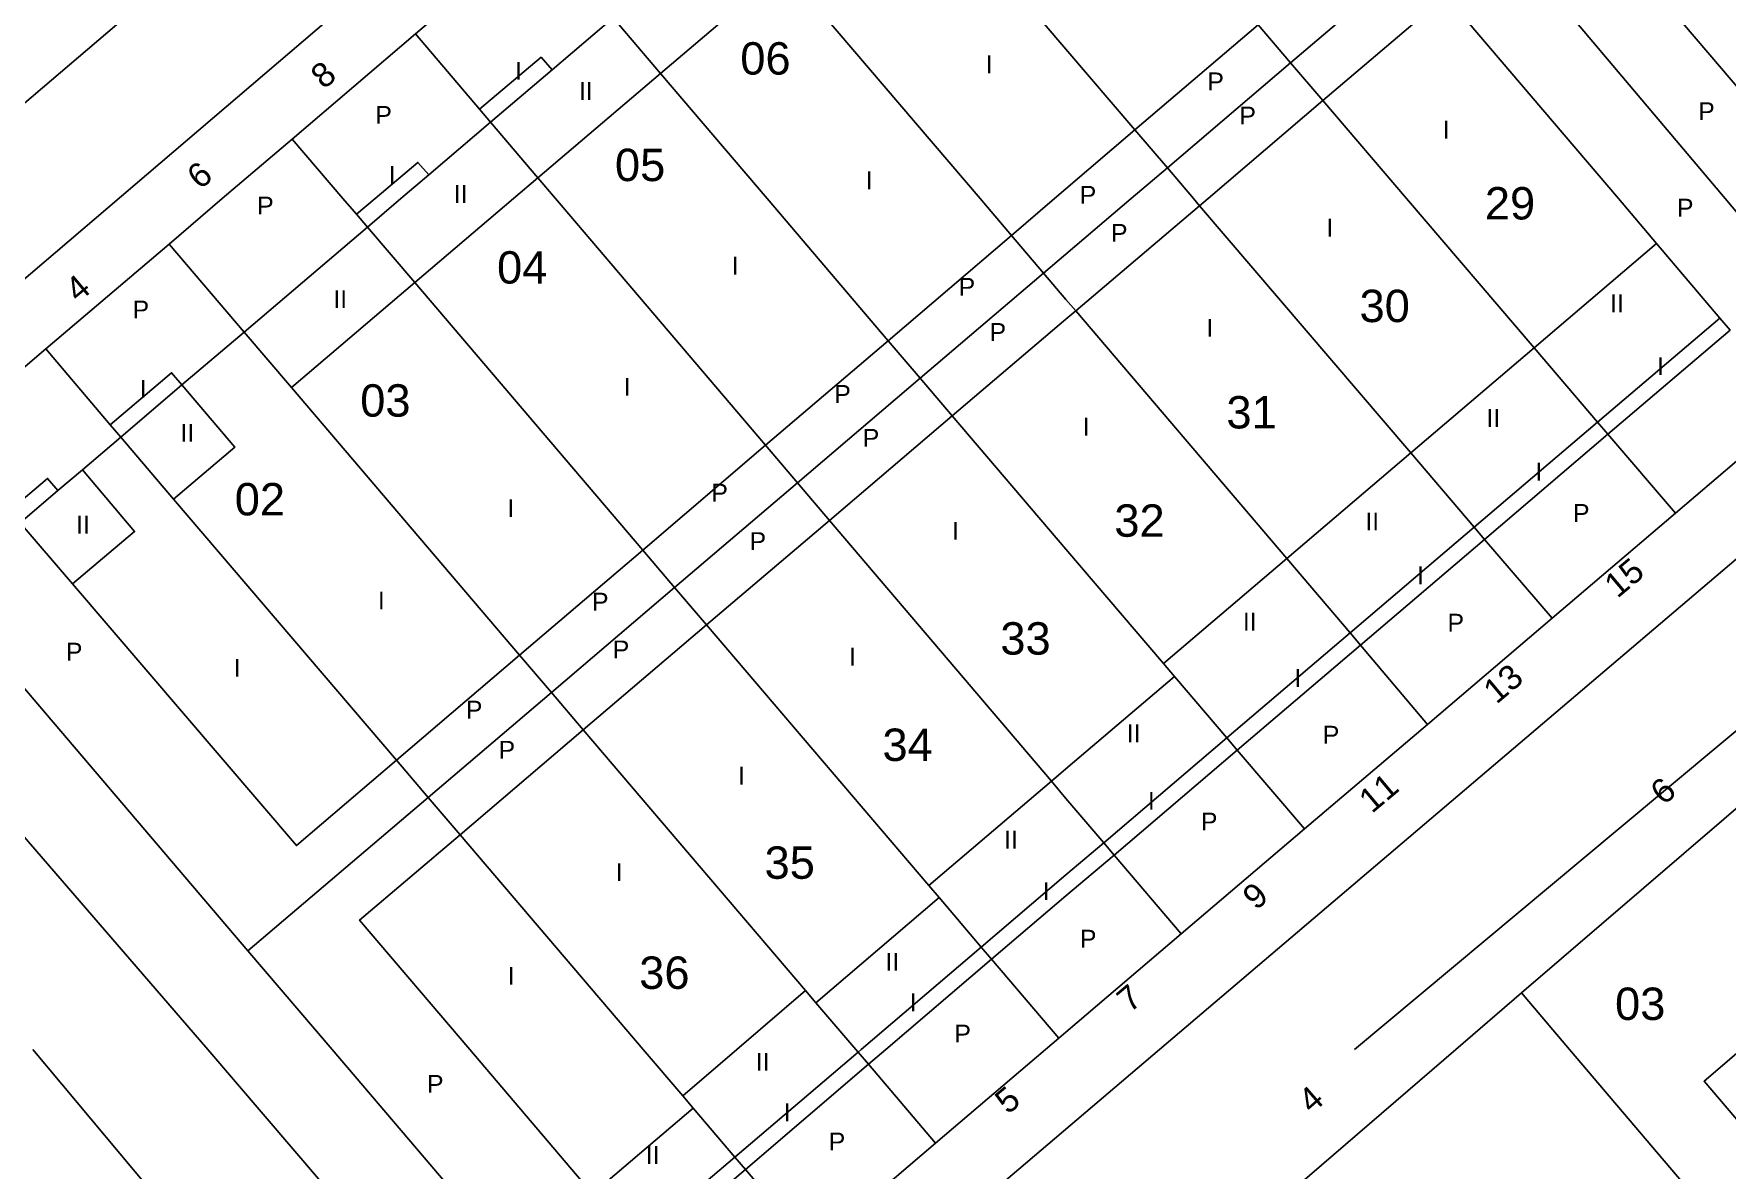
# Model space of a CAD drawing. Header units: millimetres. Extents: x 2440 to 3220, y 1839 to 2413.
# Drawn here: x 2539.5 to 2644.1, y 2163.7 to 2233.9 of the extents above; entities that cross this region are included whole.
import ezdxf
from ezdxf.enums import TextEntityAlignment as Align

# ---------------------------------------------------------------- set-up
doc = ezdxf.new("R2010")
doc.units = ezdxf.units.MM
for name, color, linetype in [('140200', 6, 'Continuous'), ('145201', 1, 'Continuous'), ('BORDILLO', 8, 'Continuous'), ('PG-AA', 8, 'Continuous'), ('PG-LI', 4, 'Continuous'), ('PG-LP', 6, 'Continuous'), ('TXT_NUM_POLICIA', 7, 'Continuous')]:
    doc.layers.add(name, color=color, linetype=linetype)
doc.styles.add('Arial', font='Arial Regular.ttf')
doc.styles.get("Standard").update_dxf_attribs({"font": 'ARIAL.TTF'})

msp = doc.modelspace()

# ---------------------------------------------------------------- linework, layer by layer
at = {"layer": '140200'}
for points in [[(2597.51, 2255.12), (2593.5, 2259.82), (2601.17, 2266.36), (2603.28, 2268.16), (2605.17, 2269.77), (2628.65, 2241.93), (2624.75, 2238.61), (2617.15, 2232.13), (2615.15, 2234.48), (2603.28, 2248.37), (2601.4, 2250.57), (2598.14, 2254.38), (2597.51, 2255.12), (2597.51, 2255.12)], [(2589.87, 2248.69), (2585.89, 2253.34), (2593.5, 2259.82), (2597.51, 2255.12), (2598.14, 2254.38), (2601.4, 2250.57), (2603.28, 2248.37), (2615.15, 2234.48), (2617.15, 2232.13), (2609.54, 2225.65), (2607.54, 2227.99), (2603.28, 2232.98), (2593.78, 2244.1), (2590.54, 2247.9), (2589.87, 2248.69), (2589.87, 2248.69)], [(2582.26, 2242.18), (2578.28, 2246.85), (2585.89, 2253.34), (2589.87, 2248.69), (2590.54, 2247.9), (2593.78, 2244.1), (2603.28, 2232.98), (2607.54, 2227.99), (2609.54, 2225.65), (2607.31, 2223.75), (2603.28, 2220.32), (2601.89, 2219.14), (2599.91, 2221.47), (2597.97, 2223.75), (2586.12, 2237.65), (2585.85, 2237.97), (2582.92, 2241.41), (2582.26, 2242.18), (2582.26, 2242.18)], [(2643.98, 2223.75), (2628.65, 2241.93), (2632.4, 2245.12), (2640, 2251.6), (2641.98, 2249.27), (2651.75, 2237.78), (2658.94, 2229.33), (2659.48, 2228.7), (2663.7, 2223.73), (2652.23, 2213.96), (2643.98, 2223.75), (2643.98, 2223.75)], [(2574.66, 2235.68), (2570.67, 2240.36), (2578.28, 2246.85), (2582.26, 2242.18), (2582.92, 2241.41), (2585.85, 2237.97), (2586.12, 2237.65), (2597.97, 2223.75), (2599.91, 2221.47), (2601.89, 2219.14), (2594.28, 2212.65), (2592.3, 2214.97), (2584.82, 2223.75), (2578.24, 2231.48), (2575.31, 2234.92), (2574.66, 2235.68), (2574.66, 2235.68)], [(2619.14, 2229.8), (2617.15, 2232.13), (2624.75, 2238.61), (2628.65, 2241.93), (2643.98, 2223.75), (2652.23, 2213.96), (2640.91, 2204.31), (2636.75, 2209.19), (2636.11, 2209.94), (2632.19, 2214.53), (2624.31, 2223.75), (2619.14, 2229.8), (2619.14, 2229.8)], [(2567.06, 2229.28), (2563.11, 2233.92), (2570.67, 2240.36), (2574.66, 2235.68), (2575.31, 2234.92), (2578.24, 2231.48), (2584.82, 2223.75), (2592.3, 2214.97), (2594.28, 2212.65), (2586.7, 2206.19), (2584.73, 2208.51), (2571.76, 2223.75), (2570.67, 2225.03), (2567.74, 2228.47), (2567.06, 2229.28), (2567.06, 2229.28)], [(2558.63, 2223.75), (2555.5, 2227.43), (2563.11, 2233.92), (2567.06, 2229.28), (2567.74, 2228.47), (2570.67, 2225.03), (2571.76, 2223.75), (2584.73, 2208.51), (2586.7, 2206.19), (2579.11, 2199.73), (2577.15, 2202.04), (2563.06, 2218.56), (2560.14, 2221.99), (2559.46, 2222.78), (2558.63, 2223.75), (2558.63, 2223.75)], [(2611.16, 2223.75), (2609.54, 2225.65), (2617.15, 2232.13), (2619.14, 2229.8), (2624.31, 2223.75), (2632.19, 2214.53), (2636.11, 2209.94), (2636.75, 2209.19), (2640.91, 2204.31), (2633.3, 2197.83), (2629.13, 2202.7), (2628.49, 2203.45), (2624.57, 2208.04), (2611.53, 2223.31), (2611.16, 2223.75), (2611.16, 2223.75)], [(2552.52, 2215.5), (2547.89, 2220.94), (2551.18, 2223.75), (2555.5, 2227.43), (2558.63, 2223.75), (2559.46, 2222.78), (2560.14, 2221.99), (2563.06, 2218.56), (2577.15, 2202.04), (2579.11, 2199.73), (2571.5, 2193.24), (2569.54, 2195.54), (2555.45, 2212.07), (2552.52, 2215.5), (2552.52, 2215.5)], [(2603.28, 2217.51), (2601.89, 2219.14), (2603.28, 2220.32), (2607.31, 2223.75), (2609.54, 2225.65), (2611.16, 2223.75), (2611.53, 2223.31), (2624.57, 2208.04), (2628.49, 2203.45), (2629.13, 2202.7), (2633.3, 2197.83), (2625.6, 2191.27), (2621.47, 2196.17), (2620.83, 2196.92), (2616.91, 2201.51), (2603.88, 2216.81), (2603.28, 2217.51), (2603.28, 2217.51)], [(2544.26, 2209.78), (2540.28, 2214.46), (2547.89, 2220.94), (2552.52, 2215.5), (2555.45, 2212.07), (2569.54, 2195.54), (2571.5, 2193.24), (2563.89, 2186.76), (2561.93, 2189.05), (2548.17, 2205.19), (2544.91, 2209.02), (2544.26, 2209.78), (2544.26, 2209.78)], [(2596.26, 2210.33), (2594.28, 2212.65), (2601.89, 2219.14), (2603.28, 2217.51), (2603.88, 2216.81), (2616.91, 2201.51), (2620.83, 2196.92), (2621.47, 2196.17), (2625.6, 2191.27), (2618.01, 2184.81), (2613.86, 2189.68), (2613.22, 2190.43), (2609.99, 2194.22), (2609.3, 2195.03), (2603.28, 2202.09), (2596.26, 2210.33), (2596.26, 2210.33)], [(2552.76, 2177.28), (2544.62, 2186.84), (2529.16, 2204.98), (2540.28, 2214.46), (2544.26, 2209.78), (2544.91, 2209.02), (2548.17, 2205.19), (2561.93, 2189.05), (2563.89, 2186.76), (2552.76, 2177.28), (2552.76, 2177.28)], [(2588.67, 2203.87), (2586.7, 2206.19), (2594.28, 2212.65), (2596.26, 2210.33), (2603.28, 2202.09), (2609.3, 2195.03), (2609.99, 2194.22), (2613.22, 2190.43), (2613.86, 2189.68), (2618.01, 2184.81), (2610.4, 2178.32), (2606.25, 2183.2), (2605.61, 2183.95), (2603.28, 2186.7), (2602.38, 2187.76), (2588.67, 2203.87), (2588.67, 2203.87)], [(2581.09, 2197.41), (2579.11, 2199.73), (2586.7, 2206.19), (2588.67, 2203.87), (2602.38, 2187.76), (2603.28, 2186.7), (2605.61, 2183.95), (2606.25, 2183.2), (2610.4, 2178.32), (2603.28, 2172.25), (2602.84, 2171.88), (2598.69, 2176.76), (2598.05, 2177.51), (2595.45, 2180.57), (2594.81, 2181.32), (2581.09, 2197.41), (2581.09, 2197.41)], [(2573.47, 2190.93), (2571.5, 2193.24), (2579.11, 2199.73), (2581.09, 2197.41), (2594.81, 2181.32), (2595.45, 2180.57), (2598.05, 2177.51), (2598.69, 2176.76), (2602.84, 2171.88), (2602.02, 2171.18), (2595.23, 2165.4), (2591.08, 2170.27), (2590.44, 2171.02), (2590.3, 2171.18), (2587.84, 2174.07), (2587.2, 2174.82), (2573.47, 2190.93), (2573.47, 2190.93)], [(2631.41, 2174.68), (2653.93, 2194.03), (2673.51, 2171.18), (2692.37, 2149.18), (2694.24, 2147), (2680.64, 2135.11), (2671.67, 2127.31), (2634.38, 2171.18), (2631.41, 2174.68), (2631.41, 2174.68)], [(2565.86, 2184.45), (2563.89, 2186.76), (2571.5, 2193.24), (2573.47, 2190.93), (2587.2, 2174.82), (2587.84, 2174.07), (2590.3, 2171.18), (2590.44, 2171.02), (2591.08, 2170.27), (2595.23, 2165.4), (2587.62, 2158.92), (2583.48, 2163.78), (2582.83, 2164.54), (2580.25, 2167.57), (2579.61, 2168.32), (2577.17, 2171.18), (2565.86, 2184.45), (2565.86, 2184.45)], [(2557.96, 2171.18), (2552.76, 2177.28), (2563.89, 2186.76), (2565.86, 2184.45), (2577.17, 2171.18), (2579.61, 2168.32), (2580.25, 2167.57), (2582.83, 2164.54), (2583.48, 2163.78), (2587.62, 2158.92), (2578.66, 2151.28), (2574.66, 2151.58), (2557.96, 2171.18), (2557.96, 2171.18)], [(2610.02, 2156.26), (2627.35, 2171.18), (2631.41, 2174.68), (2634.38, 2171.18), (2671.67, 2127.31), (2669.13, 2125.11), (2667.37, 2123.52), (2650.71, 2108.43), (2616.04, 2149.18), (2610.02, 2156.26), (2610.02, 2156.26)]]:
    msp.add_lwpolyline(points, dxfattribs=at)
at = {"layer": 'BORDILLO'}
for points in [[(2520.3, 2213.75), (2586.96, 2270.58), (2670.39, 2341.71)], [(2550.29, 2171.18), (2527.06, 2198.05), (2525.02, 2200.6), (2524.52, 2201.87), (2524.23, 2202.98), (2524.3, 2204.09), (2524.82, 2205.84), (2525.58, 2207.12), (2526.3, 2207.87), (2527.24, 2208.79), (2599.6, 2270.58), (2677.08, 2336.75), (2678.11, 2337.31), (2679.53, 2337.91), (2681.22, 2338.14), (2682.75, 2338.05), (2684.36, 2337.51), (2685.02, 2337.03), (2687.61, 2334.82), (2686.28, 2333.14), (2707.36, 2315.18), (2736.55, 2290.3)], [(2725.88, 2270.58), (2707.36, 2254.82), (2609.06, 2171.18)], [(2621.09, 2171.18), (2637.32, 2184.73), (2653.35, 2198.12), (2662.35, 2205.66), (2668.72, 2211.14), (2671.31, 2213.25), (2679.53, 2220.27), (2687.75, 2227.29), (2707.36, 2244.03), (2729.23, 2262.68)], [(2539.48, 2171.18), (2562.75, 2143.35), (2565.01, 2140.23), (2565.53, 2138.64), (2565.69, 2137.09), (2564.99, 2134.33), (2563.13, 2132.1), (2562.63, 2132.56), (2561.11, 2132.15)], [(2609.06, 2171.18), (2579.27, 2145.83), (2578.17, 2145.37), (2576.47, 2144.87), (2574.53, 2144.91), (2573.01, 2145.6), (2571.68, 2146.59), (2569.58, 2148.35), (2557.25, 2163.05), (2550.29, 2171.18)]]:
    msp.add_lwpolyline(points, dxfattribs=at)
at = {"layer": 'PG-LI'}
for points in [[(2593.5, 2259.82), (2601.17, 2266.36), (2603.28, 2268.16), (2605.17, 2269.77), (2628.65, 2241.93), (2624.75, 2238.61), (2617.15, 2232.13), (2615.15, 2234.48), (2622.75, 2240.97), (2609.06, 2257.08), (2605.8, 2260.91), (2603.28, 2258.76), (2601.98, 2257.65), (2601.36, 2258.37), (2597.51, 2255.12), (2593.5, 2259.82), (2593.5, 2259.82)], [(2593.78, 2244.1), (2601.4, 2250.57), (2603.28, 2248.37), (2615.15, 2234.48), (2607.54, 2227.99), (2603.28, 2232.98), (2593.78, 2244.1), (2593.78, 2244.1)], [(2634.38, 2242.8), (2641.98, 2249.27), (2651.75, 2237.78), (2648.36, 2234.87), (2655.52, 2226.41), (2652.39, 2223.75), (2651.36, 2222.87), (2650.61, 2223.75), (2634.38, 2242.8), (2634.38, 2242.8)], [(2586.12, 2237.65), (2589.96, 2240.87), (2586.76, 2244.68), (2590.54, 2247.9), (2593.78, 2244.1), (2603.28, 2232.98), (2607.54, 2227.99), (2603.28, 2224.35), (2602.58, 2223.75), (2599.91, 2221.47), (2597.97, 2223.75), (2586.12, 2237.65), (2586.12, 2237.65)], [(2628.65, 2241.93), (2632.4, 2245.12), (2634.38, 2242.8), (2650.61, 2223.75), (2651.36, 2222.87), (2652.39, 2223.75), (2655.52, 2226.41), (2656.06, 2225.78), (2659.48, 2228.7), (2663.7, 2223.73), (2652.23, 2213.96), (2643.98, 2223.75), (2628.65, 2241.93), (2628.65, 2241.93)], [(2617.15, 2232.13), (2624.75, 2238.61), (2628.65, 2241.93), (2643.98, 2223.75), (2652.23, 2213.96), (2640.91, 2204.31), (2636.75, 2209.19), (2644.29, 2215.63), (2643.66, 2216.37), (2639.75, 2220.97), (2637.39, 2223.75), (2626.74, 2236.27), (2619.14, 2229.8), (2617.15, 2232.13), (2617.15, 2232.13)], [(2575.31, 2234.92), (2579.15, 2238.19), (2582.92, 2241.41), (2585.85, 2237.97), (2578.24, 2231.48), (2575.31, 2234.92), (2575.31, 2234.92)], [(2563.11, 2233.92), (2570.67, 2240.36), (2574.66, 2235.68), (2575.31, 2234.92), (2571.54, 2231.71), (2570.86, 2232.48), (2567.06, 2229.28), (2563.11, 2233.92), (2563.11, 2233.92)], [(2578.24, 2231.48), (2585.85, 2237.97), (2586.12, 2237.65), (2597.97, 2223.75), (2599.91, 2221.47), (2592.3, 2214.97), (2584.82, 2223.75), (2578.24, 2231.48), (2578.24, 2231.48)], [(2619.14, 2229.8), (2626.74, 2236.27), (2637.39, 2223.75), (2639.75, 2220.97), (2632.19, 2214.53), (2624.31, 2223.75), (2619.14, 2229.8), (2619.14, 2229.8)], [(2567.74, 2228.47), (2571.54, 2231.71), (2575.31, 2234.92), (2578.24, 2231.48), (2570.67, 2225.03), (2567.74, 2228.47), (2567.74, 2228.47)], [(2555.5, 2227.43), (2563.11, 2233.92), (2567.06, 2229.28), (2567.74, 2228.47), (2563.93, 2225.22), (2563.26, 2225.98), (2560.61, 2223.75), (2559.46, 2222.78), (2558.63, 2223.75), (2555.5, 2227.43), (2555.5, 2227.43)], [(2607.54, 2227.99), (2615.15, 2234.48), (2617.15, 2232.13), (2609.54, 2225.65), (2607.54, 2227.99), (2607.54, 2227.99)], [(2567.06, 2229.28), (2570.86, 2232.48), (2571.54, 2231.71), (2567.74, 2228.47), (2567.06, 2229.28), (2567.06, 2229.28)], [(2570.67, 2225.03), (2578.24, 2231.48), (2584.82, 2223.75), (2592.3, 2214.97), (2584.73, 2208.51), (2571.76, 2223.75), (2570.67, 2225.03), (2570.67, 2225.03)], [(2609.54, 2225.65), (2617.15, 2232.13), (2619.14, 2229.8), (2612.05, 2223.75), (2611.53, 2223.31), (2611.16, 2223.75), (2609.54, 2225.65), (2609.54, 2225.65)], [(2611.53, 2223.31), (2612.05, 2223.75), (2619.14, 2229.8), (2624.31, 2223.75), (2632.19, 2214.53), (2624.57, 2208.04), (2611.53, 2223.31), (2611.53, 2223.31)], [(2560.14, 2221.99), (2562.21, 2223.75), (2563.93, 2225.22), (2567.74, 2228.47), (2570.67, 2225.03), (2569.16, 2223.75), (2563.06, 2218.56), (2560.14, 2221.99), (2560.14, 2221.99)], [(2547.89, 2220.94), (2551.18, 2223.75), (2555.5, 2227.43), (2558.63, 2223.75), (2559.46, 2222.78), (2560.14, 2221.99), (2552.52, 2215.5), (2547.89, 2220.94), (2547.89, 2220.94)], [(2599.91, 2221.47), (2602.58, 2223.75), (2603.28, 2224.35), (2607.54, 2227.99), (2609.54, 2225.65), (2607.31, 2223.75), (2603.28, 2220.32), (2601.89, 2219.14), (2599.91, 2221.47), (2599.91, 2221.47)], [(2559.46, 2222.78), (2560.61, 2223.75), (2563.26, 2225.98), (2563.93, 2225.22), (2562.21, 2223.75), (2560.14, 2221.99), (2559.46, 2222.78), (2559.46, 2222.78)], [(2601.89, 2219.14), (2603.28, 2220.32), (2607.31, 2223.75), (2609.54, 2225.65), (2611.16, 2223.75), (2611.53, 2223.31), (2603.88, 2216.81), (2603.28, 2217.51), (2601.89, 2219.14), (2601.89, 2219.14)], [(2563.06, 2218.56), (2569.16, 2223.75), (2570.67, 2225.03), (2571.76, 2223.75), (2584.73, 2208.51), (2577.15, 2202.04), (2563.06, 2218.56), (2563.06, 2218.56)], [(2603.88, 2216.81), (2611.53, 2223.31), (2624.57, 2208.04), (2616.91, 2201.51), (2603.88, 2216.81), (2603.88, 2216.81)], [(2552.52, 2215.5), (2560.14, 2221.99), (2563.06, 2218.56), (2555.45, 2212.07), (2552.52, 2215.5), (2552.52, 2215.5)], [(2592.3, 2214.97), (2599.91, 2221.47), (2601.89, 2219.14), (2594.28, 2212.65), (2592.3, 2214.97), (2592.3, 2214.97)], [(2540.28, 2214.46), (2547.89, 2220.94), (2552.52, 2215.5), (2548.69, 2212.24), (2548.05, 2212.99), (2544.26, 2209.78), (2540.28, 2214.46), (2540.28, 2214.46)], [(2632.19, 2214.53), (2639.75, 2220.97), (2643.66, 2216.37), (2636.11, 2209.94), (2632.19, 2214.53), (2632.19, 2214.53)], [(2594.28, 2212.65), (2601.89, 2219.14), (2603.28, 2217.51), (2603.88, 2216.81), (2603.28, 2216.3), (2596.26, 2210.33), (2594.28, 2212.65), (2594.28, 2212.65)], [(2555.45, 2212.07), (2563.06, 2218.56), (2577.15, 2202.04), (2569.54, 2195.54), (2555.45, 2212.07), (2555.45, 2212.07)], [(2596.26, 2210.33), (2603.28, 2216.3), (2603.88, 2216.81), (2616.91, 2201.51), (2609.3, 2195.03), (2603.28, 2202.09), (2596.26, 2210.33), (2596.26, 2210.33)], [(2636.11, 2209.94), (2643.66, 2216.37), (2644.29, 2215.63), (2636.75, 2209.19), (2636.11, 2209.94), (2636.11, 2209.94)], [(2548.17, 2205.19), (2551.96, 2208.4), (2548.69, 2212.24), (2552.52, 2215.5), (2555.45, 2212.07), (2569.54, 2195.54), (2561.93, 2189.05), (2548.17, 2205.19), (2548.17, 2205.19)], [(2584.73, 2208.51), (2592.3, 2214.97), (2594.28, 2212.65), (2586.7, 2206.19), (2584.73, 2208.51), (2584.73, 2208.51)], [(2552.76, 2177.28), (2544.62, 2186.84), (2529.16, 2204.98), (2540.28, 2214.46), (2544.26, 2209.78), (2544.91, 2209.02), (2542.54, 2207), (2541.03, 2205.71), (2540.39, 2206.46), (2538.06, 2204.48), (2538.7, 2203.73), (2541.93, 2199.95), (2555.76, 2183.78), (2561.93, 2189.05), (2563.89, 2186.76), (2552.76, 2177.28), (2552.76, 2177.28)], [(2624.57, 2208.04), (2632.19, 2214.53), (2636.11, 2209.94), (2628.49, 2203.45), (2624.57, 2208.04), (2624.57, 2208.04)], [(2544.26, 2209.78), (2548.05, 2212.99), (2548.69, 2212.24), (2544.91, 2209.02), (2544.26, 2209.78), (2544.26, 2209.78)], [(2586.7, 2206.19), (2594.28, 2212.65), (2596.26, 2210.33), (2588.67, 2203.87), (2586.7, 2206.19), (2586.7, 2206.19)], [(2544.91, 2209.02), (2548.69, 2212.24), (2551.96, 2208.4), (2548.17, 2205.19), (2544.91, 2209.02), (2544.91, 2209.02)], [(2588.67, 2203.87), (2596.26, 2210.33), (2603.28, 2202.09), (2609.3, 2195.03), (2609.99, 2194.22), (2603.28, 2188.52), (2602.38, 2187.76), (2588.67, 2203.87), (2588.67, 2203.87)], [(2628.49, 2203.45), (2636.11, 2209.94), (2636.75, 2209.19), (2629.13, 2202.7), (2628.49, 2203.45), (2628.49, 2203.45)], [(2541.93, 2199.95), (2545.76, 2203.18), (2542.54, 2207), (2544.91, 2209.02), (2548.17, 2205.19), (2561.93, 2189.05), (2555.76, 2183.78), (2541.93, 2199.95), (2541.93, 2199.95)], [(2577.15, 2202.04), (2584.73, 2208.51), (2586.7, 2206.19), (2579.11, 2199.73), (2577.15, 2202.04), (2577.15, 2202.04)], [(2629.13, 2202.7), (2636.75, 2209.19), (2640.91, 2204.31), (2633.3, 2197.83), (2629.13, 2202.7), (2629.13, 2202.7)], [(2616.91, 2201.51), (2624.57, 2208.04), (2628.49, 2203.45), (2620.83, 2196.92), (2616.91, 2201.51), (2616.91, 2201.51)], [(2538.7, 2203.73), (2538.06, 2204.48), (2540.39, 2206.46), (2541.03, 2205.71), (2538.7, 2203.73), (2538.7, 2203.73)], [(2538.7, 2203.73), (2541.03, 2205.71), (2542.54, 2207), (2545.76, 2203.18), (2541.93, 2199.95), (2538.7, 2203.73), (2538.7, 2203.73)], [(2579.11, 2199.73), (2586.7, 2206.19), (2588.67, 2203.87), (2581.09, 2197.41), (2579.11, 2199.73), (2579.11, 2199.73)], [(2581.09, 2197.41), (2588.67, 2203.87), (2602.38, 2187.76), (2594.81, 2181.32), (2581.09, 2197.41), (2581.09, 2197.41)], [(2620.83, 2196.92), (2628.49, 2203.45), (2629.13, 2202.7), (2621.47, 2196.17), (2620.83, 2196.92), (2620.83, 2196.92)], [(2621.47, 2196.17), (2629.13, 2202.7), (2633.3, 2197.83), (2625.6, 2191.27), (2621.47, 2196.17), (2621.47, 2196.17)], [(2569.54, 2195.54), (2577.15, 2202.04), (2579.11, 2199.73), (2571.5, 2193.24), (2569.54, 2195.54), (2569.54, 2195.54)], [(2609.3, 2195.03), (2616.91, 2201.51), (2620.83, 2196.92), (2613.22, 2190.43), (2609.99, 2194.22), (2609.3, 2195.03), (2609.3, 2195.03)], [(2571.5, 2193.24), (2579.11, 2199.73), (2581.09, 2197.41), (2573.47, 2190.93), (2571.5, 2193.24), (2571.5, 2193.24)], [(2573.47, 2190.93), (2581.09, 2197.41), (2594.81, 2181.32), (2595.45, 2180.57), (2587.84, 2174.07), (2587.2, 2174.82), (2573.47, 2190.93), (2573.47, 2190.93)], [(2613.22, 2190.43), (2620.83, 2196.92), (2621.47, 2196.17), (2613.86, 2189.68), (2613.22, 2190.43), (2613.22, 2190.43)], [(2613.86, 2189.68), (2621.47, 2196.17), (2625.6, 2191.27), (2618.01, 2184.81), (2613.86, 2189.68), (2613.86, 2189.68)], [(2561.93, 2189.05), (2569.54, 2195.54), (2571.5, 2193.24), (2563.89, 2186.76), (2561.93, 2189.05), (2561.93, 2189.05)], [(2602.38, 2187.76), (2603.28, 2188.52), (2609.99, 2194.22), (2613.22, 2190.43), (2605.61, 2183.95), (2603.28, 2186.7), (2602.38, 2187.76), (2602.38, 2187.76)], [(2634.38, 2171.18), (2631.41, 2174.68), (2653.93, 2194.03), (2673.51, 2171.18), (2692.37, 2149.18), (2694.24, 2147), (2680.64, 2135.11), (2671.67, 2127.31), (2634.38, 2171.18), (2634.38, 2171.18)], [(2563.89, 2186.76), (2571.5, 2193.24), (2573.47, 2190.93), (2565.86, 2184.45), (2563.89, 2186.76), (2563.89, 2186.76)], [(2565.86, 2184.45), (2573.47, 2190.93), (2587.2, 2174.82), (2582.95, 2171.18), (2579.61, 2168.32), (2577.17, 2171.18), (2565.86, 2184.45), (2565.86, 2184.45)], [(2605.61, 2183.95), (2613.22, 2190.43), (2613.86, 2189.68), (2606.25, 2183.2), (2605.61, 2183.95), (2605.61, 2183.95)], [(2606.25, 2183.2), (2613.86, 2189.68), (2618.01, 2184.81), (2610.4, 2178.32), (2606.25, 2183.2), (2606.25, 2183.2)], [(2594.81, 2181.32), (2602.38, 2187.76), (2603.28, 2186.7), (2605.61, 2183.95), (2603.28, 2181.97), (2598.05, 2177.51), (2595.45, 2180.57), (2594.81, 2181.32), (2594.81, 2181.32)], [(2552.76, 2177.28), (2563.89, 2186.76), (2565.86, 2184.45), (2559.66, 2179.18), (2566.46, 2171.18), (2574.04, 2162.26), (2576.61, 2159.24), (2577.26, 2158.48), (2583.48, 2163.78), (2587.62, 2158.92), (2578.66, 2151.28), (2574.66, 2151.58), (2557.96, 2171.18), (2552.76, 2177.28), (2552.76, 2177.28)], [(2559.66, 2179.18), (2565.86, 2184.45), (2577.17, 2171.18), (2579.61, 2168.32), (2580.25, 2167.57), (2574.04, 2162.26), (2566.46, 2171.18), (2559.66, 2179.18), (2559.66, 2179.18)], [(2598.05, 2177.51), (2603.28, 2181.97), (2605.61, 2183.95), (2606.25, 2183.2), (2603.28, 2180.67), (2598.69, 2176.76), (2598.05, 2177.51), (2598.05, 2177.51)], [(2598.69, 2176.76), (2603.28, 2180.67), (2606.25, 2183.2), (2610.4, 2178.32), (2603.28, 2172.25), (2602.84, 2171.88), (2598.69, 2176.76), (2598.69, 2176.76)], [(2644.98, 2171.18), (2642.68, 2169.22), (2649.19, 2161.58), (2659.75, 2149.18), (2662.23, 2146.27), (2672.07, 2134.71), (2687.2, 2147.6), (2685.86, 2149.18), (2667.14, 2171.18), (2664.35, 2174.46), (2660.16, 2179.35), (2657.81, 2182.1), (2654.34, 2179.15), (2645.37, 2171.51), (2644.98, 2171.18), (2644.98, 2171.18)], [(2587.84, 2174.07), (2595.45, 2180.57), (2598.05, 2177.51), (2590.63, 2171.18), (2590.44, 2171.02), (2590.3, 2171.18), (2587.84, 2174.07), (2587.84, 2174.07)], [(2590.44, 2171.02), (2590.63, 2171.18), (2598.05, 2177.51), (2598.69, 2176.76), (2592.15, 2171.18), (2591.08, 2170.27), (2590.44, 2171.02), (2590.44, 2171.02)], [(2591.08, 2170.27), (2592.15, 2171.18), (2598.69, 2176.76), (2602.84, 2171.88), (2602.02, 2171.18), (2595.23, 2165.4), (2591.08, 2170.27), (2591.08, 2170.27)], [(2579.61, 2168.32), (2582.95, 2171.18), (2587.2, 2174.82), (2587.84, 2174.07), (2590.3, 2171.18), (2590.44, 2171.02), (2582.83, 2164.54), (2580.25, 2167.57), (2579.61, 2168.32), (2579.61, 2168.32)], [(2616.04, 2149.18), (2610.02, 2156.26), (2627.35, 2171.18), (2631.41, 2174.68), (2634.38, 2171.18), (2671.67, 2127.31), (2669.13, 2125.11), (2667.37, 2123.52), (2650.71, 2108.43), (2616.04, 2149.18), (2616.04, 2149.18)], [(2667.14, 2171.18), (2685.86, 2149.18), (2687.2, 2147.6), (2672.07, 2134.71), (2662.23, 2146.27), (2659.75, 2149.18), (2649.19, 2161.58), (2642.68, 2169.22), (2644.98, 2171.18), (2645.37, 2171.51), (2645.64, 2171.18), (2652.02, 2163.53), (2660.65, 2171.18), (2664.35, 2174.46), (2667.14, 2171.18), (2667.14, 2171.18)], [(2582.83, 2164.54), (2590.44, 2171.02), (2591.08, 2170.27), (2583.48, 2163.78), (2582.83, 2164.54), (2582.83, 2164.54)], [(2583.48, 2163.78), (2591.08, 2170.27), (2595.23, 2165.4), (2587.62, 2158.92), (2583.48, 2163.78), (2583.48, 2163.78)], [(2574.04, 2162.26), (2580.25, 2167.57), (2582.83, 2164.54), (2576.61, 2159.24), (2574.04, 2162.26), (2574.04, 2162.26)], [(2576.61, 2159.24), (2582.83, 2164.54), (2583.48, 2163.78), (2577.26, 2158.48), (2576.61, 2159.24), (2576.61, 2159.24)]]:
    msp.add_lwpolyline(points, dxfattribs=at)
at = {"layer": 'PG-LP'}
for points in [[(2552.76, 2177.28), (2544.62, 2186.84), (2529.16, 2204.98), (2540.28, 2214.46), (2547.89, 2220.94), (2551.18, 2223.75), (2555.5, 2227.43), (2563.11, 2233.92), (2570.67, 2240.36), (2578.28, 2246.85), (2585.89, 2253.34), (2593.5, 2259.82), (2601.17, 2266.36), (2603.28, 2268.16), (2605.17, 2269.77), (2606.12, 2270.58), (2608.78, 2272.85), (2616.39, 2279.34), (2624, 2285.83), (2631.56, 2292.28), (2639.17, 2298.76), (2645.03, 2303.75)], [(2718.68, 2270.58), (2716.99, 2269.14), (2709.38, 2262.66), (2707.36, 2260.94), (2701.77, 2256.17), (2694.14, 2249.68), (2686.52, 2243.19), (2683.28, 2240.43), (2678.92, 2236.71), (2671.31, 2230.22), (2663.7, 2223.73), (2652.23, 2213.96), (2640.91, 2204.31), (2633.3, 2197.83), (2625.6, 2191.27), (2618.01, 2184.81), (2610.4, 2178.32), (2603.28, 2172.25), (2602.84, 2171.88), (2602.02, 2171.18), (2595.23, 2165.4), (2587.62, 2158.92)], [(2574.66, 2151.58), (2557.96, 2171.18), (2552.76, 2177.28), (2552.76, 2177.28)]]:
    msp.add_lwpolyline(points, dxfattribs=at)

# ---------------------------------------------------------------- texts
at = {"layer": '145201'}
for s, p in [('06', (2584.72, 2230.81)), ('05', (2576.98, 2224.23)), ('29', (2630.7, 2221.86)), ('04', (2569.7, 2217.9)), ('30', (2622.96, 2215.52)), ('03', (2561.25, 2209.68)), ('31', (2614.74, 2208.95)), ('02', (2553.5, 2203.58)), ('32', (2607.82, 2202.26)), ('33', (2600.78, 2194.98)), ('34', (2593.5, 2188.41)), ('35', (2586.22, 2181.13)), ('36', (2578.48, 2174.33)), ('03', (2638.74, 2172.41))]:
    msp.add_text(s, height=2, dxfattribs=at).set_placement(p, align=Align.BOTTOM_CENTER)
at = {"layer": 'PG-AA'}
for s, p in [('I', (2598.54, 2231.16)), ('I', (2569.48, 2230.76)), ('P', (2612.52, 2230.11)), ('II', (2573.63, 2229.52)), ('P', (2561.14, 2228.04)), ('P', (2614.5, 2228)), ('P', (2642.83, 2228.27)), ('I', (2626.75, 2227.13)), ('I', (2561.67, 2224.33)), ('I', (2591.13, 2224)), ('II', (2565.9, 2223.15)), ('P', (2604.64, 2223.1)), ('P', (2553.84, 2222.44)), ('P', (2641.52, 2222.31)), ('P', (2606.57, 2220.75)), ('I', (2619.58, 2221.07)), ('I', (2582.86, 2218.73)), ('II', (2558.46, 2216.66)), ('P', (2597.16, 2217.42)), ('P', (2546.15, 2216.02)), ('II', (2637.31, 2216.4)), ('P', (2599.07, 2214.63)), ('I', (2612.17, 2214.89)), ('I', (2640, 2212.52)), ('I', (2576.18, 2211.24)), ('I', (2546.3, 2211.12)), ('P', (2589.48, 2210.8)), ('II', (2629.67, 2209.32)), ('II', (2549.02, 2208.4)), ('P', (2591.24, 2208.09)), ('I', (2604.52, 2208.78)), ('I', (2632.48, 2206)), ('P', (2581.89, 2204.7)), ('I', (2568.99, 2203.74)), ('II', (2622.19, 2202.92)), ('P', (2635.1, 2203.45)), ('II', (2542.57, 2202.73)), ('I', (2596.45, 2202.35)), ('P', (2584.25, 2201.71)), ('I', (2625.17, 2199.6)), ('I', (2561, 2198.04)), ('P', (2574.52, 2197.97)), ('II', (2614.63, 2196.73)), ('P', (2627.35, 2196.67)), ('P', (2542.03, 2194.88)), ('P', (2575.8, 2195.02)), ('I', (2590.1, 2194.57)), ('I', (2552.1, 2193.88)), ('I', (2617.6, 2193.25)), ('P', (2566.73, 2191.3)), ('II', (2607.46, 2189.84)), ('P', (2619.65, 2189.75)), ('P', (2568.75, 2188.82)), ('I', (2583.25, 2187.22)), ('I', (2608.55, 2185.67)), ('P', (2612.12, 2184.39)), ('II', (2599.88, 2183.27)), ('I', (2575.68, 2181.26)), ('I', (2602.06, 2180.09)), ('P', (2604.65, 2177.15)), ('II', (2592.55, 2175.72)), ('I', (2569.01, 2174.86)), ('I', (2593.84, 2173.22)), ('P', (2596.9, 2171.29)), ('II', (2584.55, 2169.54)), ('P', (2564.33, 2168.18)), ('I', (2586.07, 2166.42)), ('P', (2589.14, 2164.62)), ('II', (2577.75, 2163.79))]:
    msp.add_text(s, height=1.1, dxfattribs=at).set_placement(p, align=Align.BOTTOM_CENTER)
at = {"layer": 'TXT_NUM_POLICIA', "style": 'Arial'}
for s, rotation, p in [('8', 40.01, (2558.18, 2230.49)), ('6', 40.01, (2550.54, 2224.29)), ('4', 40.01, (2543.01, 2217.31)), ('15', 40, (2638.51, 2199.42)), ('13', 40, (2631.04, 2192.88)), ('11', 40, (2623.35, 2186.13)), ('6', 41.01, (2640.93, 2186.27)), ('9', 41.01, (2615.75, 2179.78)), ('7', 40.01, (2607.96, 2173.44)), ('5', 40.01, (2600.43, 2167.16)), ('4', 41.01, (2619.18, 2167.21))]:
    msp.add_text(s, height=1.5, rotation=rotation, dxfattribs=at).set_placement(p, align=Align.BOTTOM_CENTER)

doc.saveas('drawing.dxf')
